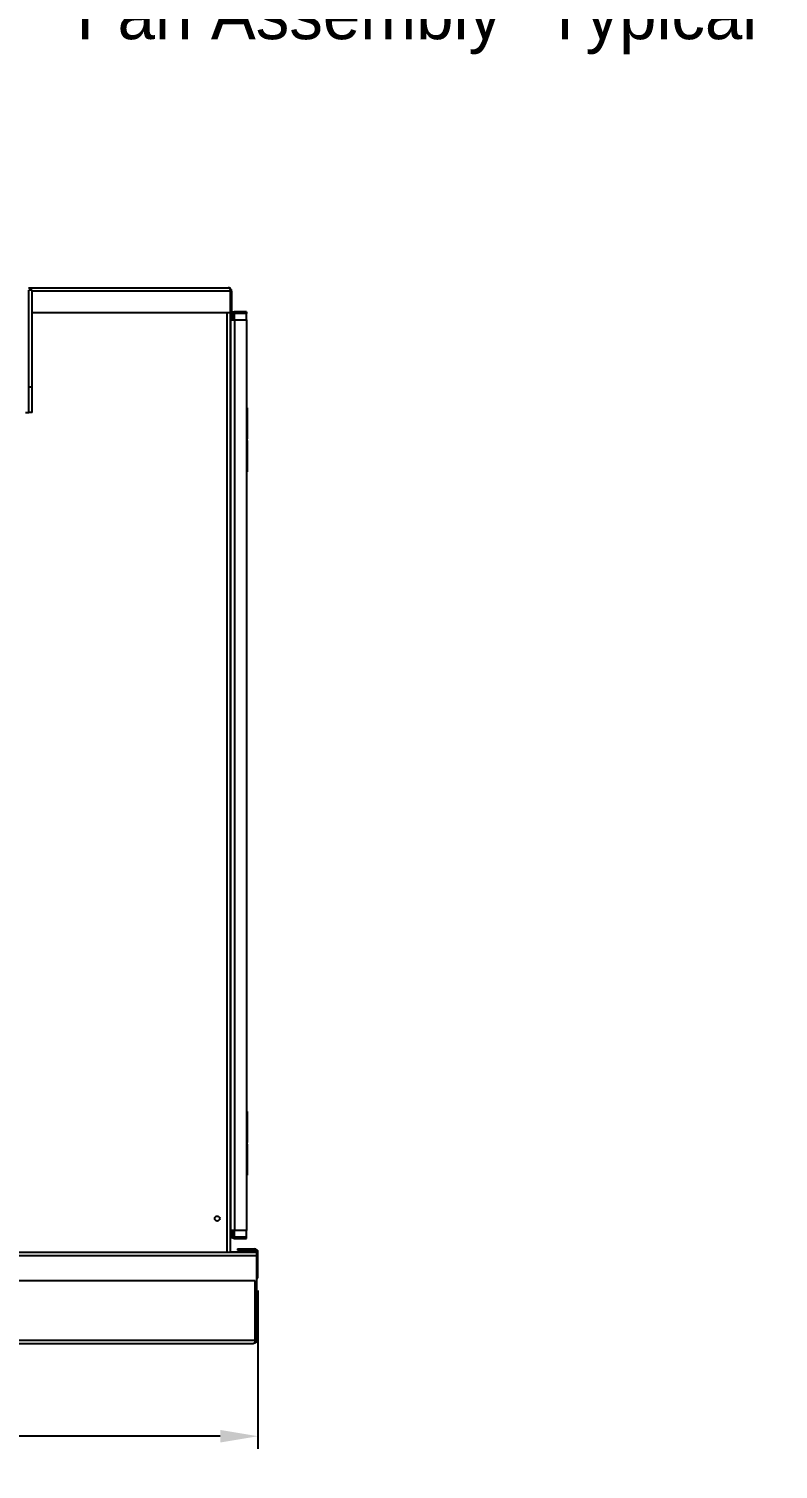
# Model space of a CAD drawing. Header units: inches. Extents: x 908 to 1218, y 494 to 690.
# Drawn here: x 1081.5 to 1111.3, y 534.8 to 592.1 of the extents above; entities that cross this region are included whole.
import ezdxf
from ezdxf import colors
from ezdxf.entities.mleader import LeaderData, LeaderLine
from ezdxf.math import Vec2, Vec3

# ---------------------------------------------------------------- set-up
doc = ezdxf.new("R2010")
doc.units = ezdxf.units.IN
doc.header["$MEASUREMENT"] = 0
doc.header["$PDSIZE"] = -1
doc.linetypes.add('PHANTOM', pattern=[0.5, 0.25, -0.05, 0.05, -0.05, 0.05, -0.05])
doc.layers.add('Hingeable', color=7, linetype='PHANTOM')
doc.dimstyles.new('RAE Solutions', dxfattribs={"dimtxt": 2, "dimasz": 1.5, "dimexe": 0.5, "dimexo": 0.5, "dimgap": 0.5, "dimtad": 0, "dimtih": 1, "dimtoh": 1, "dimdec": 3, "dimrnd": 0.125, "dimzin": 1, "dimdsep": 46, "dimlunit": 5, "dimtxsty": 'Standard', "dimcen": 0.09, "dimadec": 0, "dimazin": 0, "dimtfac": 1, "dimtdec": 3, "dimtofl": 0, "dimtmove": 0, "dimatfit": 3, "dimfxl": 1, "dimtolj": 1, "dimtzin": 1, "dimarcsym": 0})

# ---------------------------------------------------------------- blocks, each defined once
blk = doc.blocks.new('*D211')
at = {"color": 0, "lineweight": -2}
for p, q in [((949.603, 541.797), (949.603, 535.627)), ((1090.594, 541.924), (1090.594, 535.627)), ((951.103, 536.127), (1017.598, 536.127)), ((1089.094, 536.127), (1022.598, 536.127))]:
    blk.add_line(p, q, dxfattribs=at)
at = {"color": 0}
for points in [[(951.103, 536.377), (951.103, 535.877), (949.603, 536.127)], [(1089.094, 536.377), (1089.094, 535.877), (1090.594, 536.127)]]:
    blk.add_solid(points, dxfattribs=at)
at = {"layer": 'Defpoints', "color": 0}
for p in [(1090.594, 542.424), (949.603, 542.297), (1090.594, 536.127)]:
    blk.add_point(p, dxfattribs=at)
at = {"color": 0, "insert": (1020.098, 536.127), "char_height": 2, "attachment_point": 5}
blk.add_mtext('\\A1;141', dxfattribs=at)

msp = doc.modelspace()

# ---------------------------------------------------------------- linework, layer by layer
at = {"linetype": 'Continuous', "lineweight": 25}
for p, q in [((1081.4614, 581.8422), (1089.4114, 581.8422)), ((1081.5984, 581.7422), (1081.4684, 581.7422)), ((1081.4684, 577.8793), (1081.4684, 581.7422)), ((1081.5984, 577.8793), (1081.5984, 581.7422)), ((1089.4874, 581.7092), (1081.5984, 581.7092)), ((1089.4874, 581.7092), (1089.4874, 580.8422)), ((1089.4944, 581.7092), (1089.4874, 581.7092)), ((1089.5444, 581.7092), (1089.4944, 581.7092)), ((1089.4944, 581.7092), (1089.4944, 580.8422)), ((1089.5444, 581.7092), (1089.5444, 580.8422)), ((1089.4874, 580.8422), (1081.5984, 580.8422)), ((1089.3614, 580.8422), (1089.3614, 543.4353)), ((1089.5444, 580.8422), (1089.4944, 580.8422)), ((1089.4944, 580.8422), (1089.4944, 543.4353)), ((1089.5104, 580.8162), (1089.5363, 580.8162)), ((1089.5104, 580.8162), (1089.5104, 580.5662)), ((1089.5363, 580.8162), (1089.5734, 580.8162)), ((1089.5734, 580.8162), (1089.5734, 580.5662)), ((1089.6564, 580.8162), (1089.6564, 580.8792)), ((1090.1354, 580.8792), (1089.6564, 580.8792)), ((1090.1354, 580.8162), (1089.6564, 580.8162)), ((1089.6564, 580.5662), (1089.6564, 580.8162)), ((1090.1354, 580.8792), (1090.1354, 580.8162)), ((1090.1354, 580.5662), (1090.1354, 580.8162)), ((1089.5104, 544.3162), (1089.5104, 580.5662)), ((1089.5104, 580.5662), (1089.5363, 580.5662)), ((1089.5363, 580.5662), (1089.6564, 580.5662)), ((1089.6564, 580.5662), (1089.6564, 544.3162)), ((1089.6564, 580.5662), (1090.1354, 580.5662)), ((1090.1354, 580.5662), (1090.1354, 544.3162)), ((1081.5984, 577.8793), (1081.4684, 577.8793)), ((1081.4684, 576.8793), (1081.4684, 577.8793)), ((1081.5984, 576.8793), (1081.5984, 577.8793)), ((1081.3344, 576.8793), (1081.4684, 576.8793)), ((1081.5984, 576.8793), (1081.4684, 576.8793)), ((1090.1824, 577.0612), (1090.1354, 577.0612)), ((1090.1824, 575.8212), (1090.1824, 577.0612)), ((1089.4944, 575.7587), (1089.5104, 575.7587)), ((1090.1824, 575.8212), (1090.1354, 575.8212)), ((1090.1819, 575.7587), (1090.1354, 575.7587)), ((1090.1667, 575.7587), (1090.1667, 575.8212)), ((1090.1819, 574.5187), (1090.1819, 575.7587)), ((1089.4944, 574.5187), (1089.5104, 574.5187)), ((1090.1819, 574.5187), (1090.1354, 574.5187)), ((1090.1824, 549.0567), (1090.1354, 549.0567)), ((1090.1824, 547.8167), (1090.1824, 549.0567)), ((1089.4944, 547.7542), (1089.5104, 547.7542)), ((1090.1824, 547.8167), (1090.1354, 547.8167)), ((1090.1819, 547.7542), (1090.1354, 547.7542)), ((1090.1667, 547.7542), (1090.1667, 547.8167)), ((1090.1819, 546.5142), (1090.1819, 547.7542)), ((1089.4944, 546.5142), (1089.5104, 546.5142)), ((1090.1819, 546.5142), (1090.1354, 546.5142)), ((1089.5104, 544.3162), (1089.5363, 544.3162)), ((1089.5104, 544.3162), (1089.5104, 544.0662)), ((1089.6564, 544.3162), (1089.5363, 544.3162)), ((1089.5734, 544.3162), (1089.5734, 544.0662)), ((1090.1354, 544.3162), (1089.6564, 544.3162)), ((1089.6564, 544.0662), (1089.6564, 544.3162)), ((1090.1354, 544.0662), (1090.1354, 544.3162)), ((1089.5104, 544.0662), (1089.5363, 544.0662)), ((1089.5363, 544.0662), (1089.5734, 544.0662)), ((1089.6564, 544.0662), (1089.6564, 544.0032)), ((1089.6564, 544.0662), (1090.1354, 544.0662)), ((1089.6564, 544.0032), (1090.1354, 544.0032)), ((1089.7814, 543.583), (1089.7814, 543.533)), ((1089.7814, 543.583), (1090.4609, 543.583)), ((1089.7814, 543.533), (1090.4609, 543.533)), ((1090.1354, 544.0032), (1090.1354, 544.0662)), ((1090.4609, 543.583), (1090.4609, 543.533)), ((1090.5439, 543.4353), (949.6529, 543.4353)), ((1090.5439, 543.3023), (949.6529, 543.3023)), ((1089.4944, 543.4593), (1089.5439, 543.4593)), ((1089.5439, 543.4593), (1089.5439, 543.4353)), ((1090.5434, 543.4593), (1089.5439, 543.4593)), ((1090.5439, 543.45), (1090.5939, 543.45)), ((1090.5439, 543.4248), (1090.5439, 543.45)), ((1090.5439, 543.3023), (1090.5439, 543.4248)), ((1090.5439, 542.3103), (1090.5439, 543.3023)), ((1090.5939, 542.4245), (1090.5939, 543.45)), ((1090.5439, 542.4245), (1090.5939, 542.4245)), ((1090.4869, 542.3103), (949.6529, 542.3103)), ((1090.4869, 539.9558), (1090.4869, 542.3103)), ((1090.4939, 539.9558), (1090.4939, 542.3103)), ((1090.5439, 539.9558), (1090.5439, 542.3103)), ((949.71, 539.9558), (1090.4869, 539.9558)), ((949.7859, 539.8228), (1090.4109, 539.8228)), ((1090.5439, 539.9558), (1090.4939, 539.9558))]:
    msp.add_line(p, q, dxfattribs=at)
msp.add_circle((1088.9708, 544.7922), 0.0995, dxfattribs=at)
for centre, radius, start, end in [((1089.6564, 580.7332), 0.146, 90, 145.354785), ((1089.6564, 580.7332), 0.083, 90, 180), ((1089.6564, 544.1492), 0.083, 180, 270), ((1089.6564, 544.1492), 0.146, 214.645215, 270), ((1090.4609, 543.45), 0.133, 0, 90), ((1090.4609, 543.45), 0.083, 0, 90)]:
    msp.add_arc(centre, radius, start, end, dxfattribs=at)
for points, knots in [([(1089.4114, 581.8422), (1089.4203, 581.8408), (1089.4396, 581.8378), (1089.4647, 581.8136), (1089.4798, 581.777), (1089.486, 581.7413), (1089.487, 581.718), (1089.4874, 581.7092)], [0, 0, 0, 0, 0.2277485, 0.4962014, 0.6892053, 0.8824399, 1, 1, 1, 1]), ([(1089.5444, 581.7092), (1089.5435, 581.721), (1089.5418, 581.7432), (1089.5296, 581.7724), (1089.5142, 581.795), (1089.493, 581.8157), (1089.4601, 581.8365), (1089.4298, 581.8401), (1089.4114, 581.8422)], [0, 0, 0, 0, 0.15709085, 0.29742919, 0.42172758, 0.53098073, 0.71670474, 1, 1, 1, 1]), ([(1089.4944, 581.7092), (1089.4938, 581.7165), (1089.4926, 581.7304), (1089.4875, 581.7444), (1089.4835, 581.7501), (1089.4831, 581.7506)], [0, 0, 0, 0, 0.4983993, 0.9495515, 1, 1, 1, 1]), ([(1090.4109, 539.8228), (1090.4223, 539.825), (1090.4418, 539.8289), (1090.4633, 539.8525), (1090.4748, 539.876), (1090.4813, 539.8991), (1090.4856, 539.9262), (1090.4865, 539.9458), (1090.4869, 539.9558)], [0, 0, 0, 0, 0.2914182, 0.4990277, 0.617298, 0.7394342, 0.8666504, 1, 1, 1, 1]), ([(1090.5439, 539.9558), (1090.5426, 539.9417), (1090.54, 539.9136), (1090.5199, 539.8762), (1090.4892, 539.8453), (1090.4515, 539.8261), (1090.4234, 539.8238), (1090.4109, 539.8228)], [0, 0, 0, 0, 0.1872374, 0.3741867, 0.5614634, 0.806054, 1, 1, 1, 1]), ([(1090.4939, 539.9558), (1090.4933, 539.947), (1090.4923, 539.933), (1090.486, 539.9216), (1090.4837, 539.9175)], [0, 0, 0, 0, 0.6336227, 1, 1, 1, 1])]:
    msp.add_open_spline(points, degree=3, knots=knots, dxfattribs=at)

# ---------------------------------------------------------------- dimensions: what is measured, and where the dimension line sits
dim = msp.add_linear_dim(base=(1090.5939, 536.1268), p1=(949.6029, 542.2973), p2=(1090.5939, 542.4245), dimstyle='RAE Solutions')
dim.commit()
dim.dimension.update_dxf_attribs({"geometry": '*D211', "text_midpoint": (1020.0984, 536.1268)})

# ---------------------------------------------------------------- leaders
at = {"layer": 'Hingeable', "linetype": 'PHANTOM', "ltscale": 10}
ml = msp.add_multileader_mtext('Standard', dxfattribs=at)
ml.set_content('Hingeable, Lift Off\\PFan Assembly "Typical"', color=256)
ml.set_leader_properties()
ml.build(insert=Vec2(0, 0))
ml.multileader.update_dxf_attribs({"text_right_attachment_type": 6, "dogleg_length": 2, "arrow_head_size": 1.5})
ctx = ml.context
ctx.base_point, ctx.char_height, ctx.arrow_head_size, ctx.landing_gap_size, ctx.plane_origin = Vec3(1082.8698, 595.7354), 2, 1.5, 0.5, Vec3(1071.8117, 600.3741)
ctx.right_attachment = 6
notes = []
notes.append((ctx, [(0, (1, 1, 0), (1080.8698, 595.7354), (1, 0), 2, [(0, [(1071.8117, 600.3741)], 0, [])])]))
ctx.mtext.insert, ctx.mtext.flow_direction = Vec3(1083.3698, 597.0688), 5
for ctx, leaders in notes:
    for number, flags, end, landing, length, lines in leaders:
        leader = LeaderData()
        leader.index, (leader.has_last_leader_line, leader.has_dogleg_vector, leader.attachment_direction) = number, flags
        leader.last_leader_point, leader.dogleg_vector, leader.dogleg_length = Vec3(end), Vec3(landing), length
        for number, points, colour, breaks in lines:
            line = LeaderLine()
            line.index, line.vertices, line.color, line.breaks = number, Vec3.list(points), colors.encode_raw_color(colour), breaks
            leader.lines.append(line)
        ctx.leaders.append(leader)

doc.saveas('drawing.dxf')
